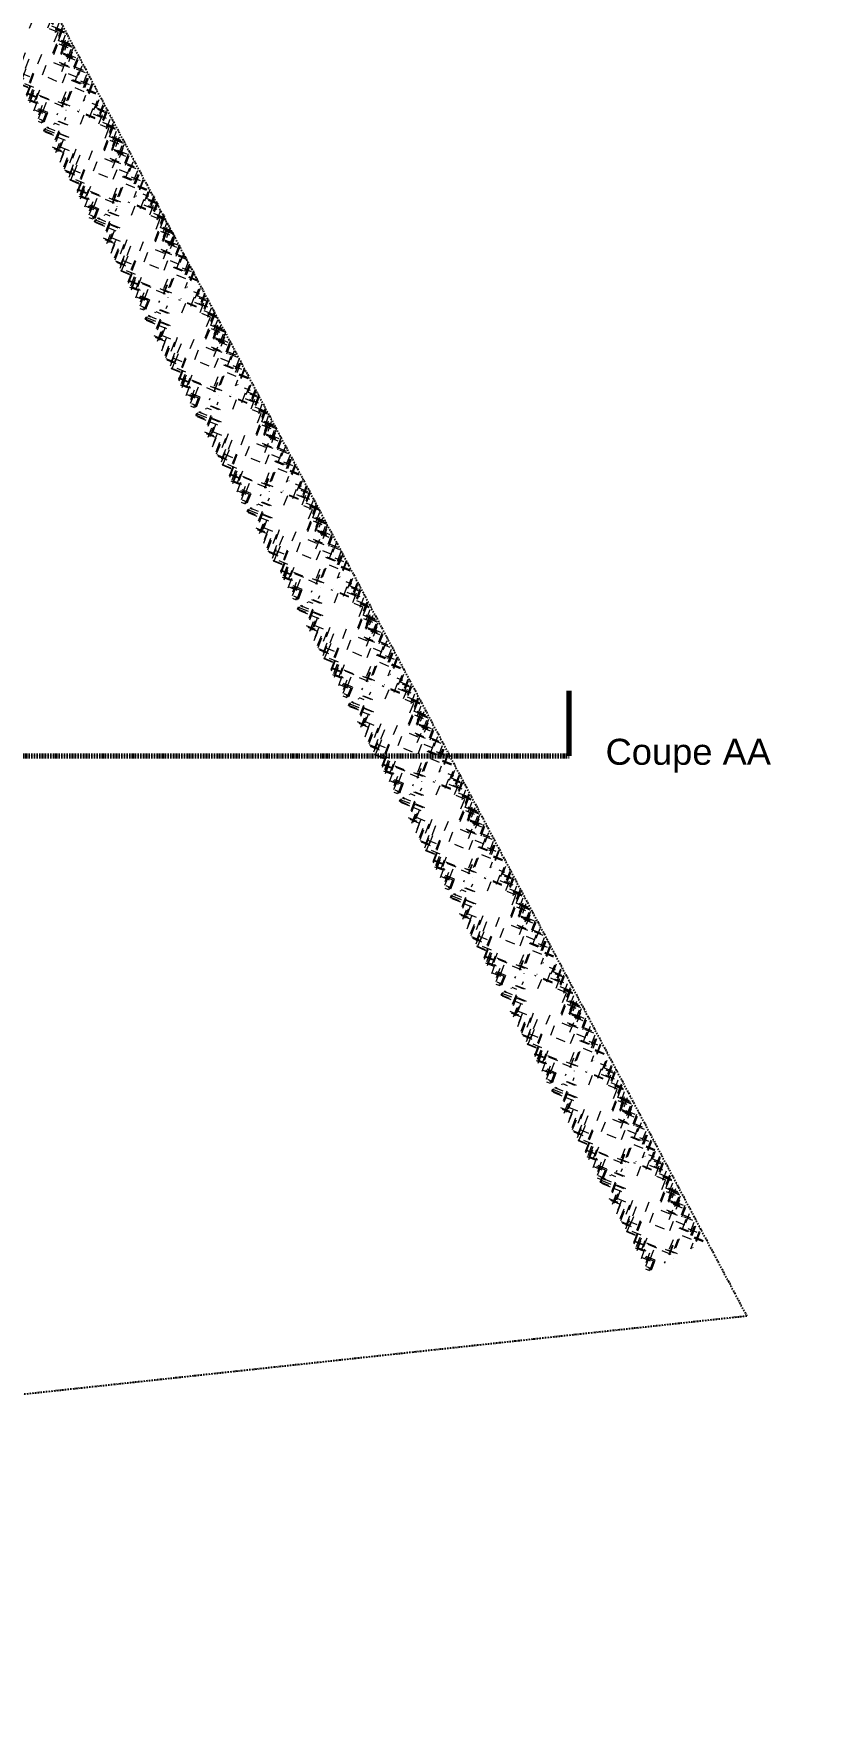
# Model space of a CAD drawing. Header units: millimetres. Extents: x -83 to 30397, y 298 to 25043.
# Drawn here: x 24391 to 30397, y 3144 to 16013 of the extents above; entities that cross this region are included whole.
import ezdxf

# ---------------------------------------------------------------- set-up
doc = ezdxf.new("R2010")
doc.units = ezdxf.units.MM
doc.linetypes.add('Dash dot', pattern=[21, 10, -5, 1, -5])
doc.linetypes.add('Double dash', pattern=[55, 20, -5, 10, -5, 10, -5])
for name, color, linetype, lineweight in [('A-DETL-MBND', 5, 'Continuous', 9), ('C-PROP-LINE', 91, 'Double dash', 25), ('G-ANNO-SYMB', 111, 'Continuous', 9)]:
    doc.layers.add(name, color=color, linetype=linetype, lineweight=lineweight)
doc.styles.add('Arial_2', font='arial.ttf', dxfattribs={"height": 200})

# ---------------------------------------------------------------- blocks, each defined once
blk = doc.blocks.new('HEDGE - B_Hecke_Plan_C_dwg-V12-N_F_ E_0')
at = {"layer": 'A-DETL-MBND'}
for p, q in [((1, 488), (42, 440)), ((1, 474), (51, 416)), ((38, 463), (1, 432)), ((38, 417), (89, 358)), ((98, 487), (41, 440)), ((50, 499), (99, 442)), ((110, 398), (53, 351)), ((116, 395), (59, 348)), ((60, 499), (112, 440)), ((120, 494), (63, 447)), ((135, 448), (78, 401)), ((155, 473), (98, 426)), ((102, 499), (153, 440)), ((113, 499), (162, 442)), ((114, 459), (166, 399)), ((226, 483), (169, 435)), ((174, 492), (226, 433)), ((234, 456), (177, 409)), ((255, 498), (198, 451)), ((262, 495), (205, 448)), ((213, 499), (263, 441)), ((223, 499), (273, 441)), ((234, 451), (285, 391)), ((235, 490), (287, 430)), ((278, 492), (330, 433)), ((345, 474), (288, 427)), ((357, 495), (300, 448)), ((306, 401), (357, 341)), ((312, 474), (363, 415)), ((373, 498), (316, 451)), ((374, 466), (317, 419)), ((317, 401), (369, 341)), ((328, 492), (380, 433)), ((387, 498), (330, 451)), ((335, 453), (387, 394)), ((345, 453), (396, 394)), ((449, 460), (392, 413)), ((396, 497), (448, 437)), ((396, 480), (448, 420)), ((457, 460), (400, 413)), ((462, 460), (405, 413)), ((471, 484), (414, 437)), ((419, 478), (470, 419)), ((484, 469), (427, 422)), ((499, 402), (442, 355)), ((516, 408), (459, 360)), ((463, 394), (514, 334)), ((475, 494), (527, 434)), ((491, 491), (542, 431)), ((584, 490), (527, 442)), ((548, 495), (599, 435)), ((606, 495), (549, 448)), ((609, 424), (552, 377)), ((575, 451), (627, 391)), ((666, 420), (609, 373)), ((667, 430), (610, 383)), ((624, 495), (675, 435)), ((703, 480), (646, 433)), ((649, 484), (700, 424)), ((655, 492), (706, 433)), ((730, 417), (673, 370)), ((703, 499), (755, 440)), ((712, 499), (763, 440)), ((784, 494), (727, 447)), ((789, 488), (732, 441)), ((760, 413), (793, 375)), ((793, 390), (788, 385)), ((793, 400), (792, 399)), ((2, 322), (1, 321)), ((12, 310), (1, 302)), ((51, 333), (102, 273)), ((324, 261), (375, 201)), ((481, 363), (424, 316)), ((562, 270), (505, 223)), ((542, 358), (593, 298)), ((666, 291), (717, 231)), ((680, 324), (731, 265)), ((681, 335), (732, 276)), ((702, 267), (753, 208)), ((706, 267), (757, 208)), ((777, 270), (720, 223)), ((1, 200), (17, 181)), ((55, 179), (1, 134)), ((62, 190), (5, 142)), ((142, 140), (85, 93)), ((149, 152), (92, 105)), ((253, 156), (305, 97)), ((309, 159), (360, 99)), ((414, 252), (466, 192)), ((420, 136), (471, 76)), ((428, 138), (480, 79)), ((652, 148), (595, 101)), ((664, 151), (607, 104)), ((760, 223), (703, 176)), ((763, 252), (706, 205)), ((784, 158), (793, 147)), ((792, 227), (793, 226)), ((31, 129), (1, 104)), ((1, 96), (6, 90)), ((53, 80), (1, 37)), ((10, 49), (1, 42)), ((19, 49), (1, 35)), ((1, 23), (20, 1)), ((1, 14), (10, 4)), ((66, 49), (9, 2)), ((67, 68), (10, 20)), ((82, 55), (26, 8)), ((66, 105), (117, 45)), ((78, 105), (130, 45)), ((156, 116), (99, 69)), ((141, 108), (192, 48)), ((155, 80), (206, 20)), ((155, 63), (206, 4)), ((214, 51), (157, 4)), ((231, 56), (174, 9)), ((241, 106), (184, 59)), ((216, 77), (267, 18)), ((238, 56), (287, -1)), ((274, 120), (325, 61)), ((281, 65), (332, 5)), ((296, 62), (348, 2)), ((350, 80), (402, 20)), ((414, 51), (357, 4)), ((366, 104), (417, 44)), ((370, 65), (421, 5)), ((428, 54), (371, 6)), ((434, 101), (377, 54)), ((395, 65), (446, 5)), ((496, 51), (439, 4)), ((502, 51), (445, 4)), ((519, 90), (462, 43)), ((494, 70), (545, 11)), ((503, 68), (555, 8)), ((530, 74), (581, 15)), ((592, 65), (535, 18)), ((539, 80), (591, 20)), ((599, 77), (542, 30)), ((559, 65), (610, 5)), ((560, 119), (612, 59)), ((573, 95), (624, 36)), ((643, 54), (587, 6)), ((646, 66), (589, 19)), ((628, 63), (680, 4)), ((666, 120), (717, 61)), ((673, 81), (724, 22)), ((730, 59), (673, 12)), ((741, 95), (684, 48)), ((743, 83), (687, 36)), ((698, 66), (749, 6)), ((741, 79), (792, 19)), ((742, 93), (793, 33)), ((793, 45), (756, 15)), ((793, 20), (769, -1)), ((793, 35), (777, 22))]:
    blk.add_line(p, q, dxfattribs=at)
blk = doc.blocks.new('HEDGE - HEDGE-V13-N_F_ E_0')
blk.add_blockref('HEDGE - B_Hecke_Plan_C_dwg-V12-N_F_ E_0', (0, 0))
blk = doc.blocks.new('HEDGE - HEDGE-V14-N_F_ E_0')
blk.add_blockref('HEDGE - B_Hecke_Plan_C_dwg-V12-N_F_ E_0', (0, 0))
blk = doc.blocks.new('Family - ___-602283-N_F_ E_0')
at = {"layer": 'C-PROP-LINE', "color": 1, "linetype": 'Dash dot'}
for p, q in [((23818, 17576), (29883, 6135)), ((29883, 6135), (2239, 3144))]:
    blk.add_line(p, q, dxfattribs=at)
blk = doc.blocks.new('Coupe - SEC_HOR__TAIL-247662-N_F_ E_0')
at = {"layer": 'G-ANNO-SYMB', "lineweight": 70}
blk.add_line((0, 0), (0, 10), dxfattribs=at)

msp = doc.modelspace()

# ---------------------------------------------------------------- linework, layer by layer
at = {"layer": 'G-ANNO-SYMB', "linetype": 'Dash dot', "lineweight": 70}
msp.add_line((1483.247, 10449.991), (28515.828, 10449.991), dxfattribs=at)

# ---------------------------------------------------------------- block references
at = {"layer": 'A-DETL-MBND', "rotation": 297.9294311050196}
for name, p in [('HEDGE - HEDGE-V13-N_F_ E_0', (24070.387, 16014.157)), ('HEDGE - HEDGE-V14-N_F_ E_0', (24462.027, 15273.123)), ('HEDGE - HEDGE-V14-N_F_ E_0', (24853.729, 14572.727)), ('HEDGE - HEDGE-V14-N_F_ E_0', (25242.511, 13821.252)), ('HEDGE - HEDGE-V14-N_F_ E_0', (25634.151, 13080.218)), ('HEDGE - HEDGE-V14-N_F_ E_0', (26027.679, 12340.168)), ('HEDGE - HEDGE-V14-N_F_ E_0', (26416.461, 11588.693)), ('HEDGE - HEDGE-V14-N_F_ E_0', (26808.101, 10847.659)), ('HEDGE - HEDGE-V14-N_F_ E_0', (27200.825, 10109.125)), ('HEDGE - HEDGE-V14-N_F_ E_0', (27594.353, 9369.075)), ('HEDGE - HEDGE-V14-N_F_ E_0', (27983.135, 8617.6)), ('HEDGE - HEDGE-V14-N_F_ E_0', (28374.775, 7876.566)), ('HEDGE - HEDGE-V14-N_F_ E_0', (28746.415, 7175.531))]:
    msp.add_blockref(name, p, dxfattribs=at)
at = {"layer": 'C-PROP-LINE', "color": 1, "linetype": 'Dash dot'}
msp.add_blockref('Family - ___-602283-N_F_ E_0', (0, 0), dxfattribs=at)
at = {"layer": 'G-ANNO-SYMB', "lineweight": 70, "extrusion": (0, 0, -1), "xscale": 49.99999999999998, "yscale": 49.99999999999998, "zscale": 49.99999999999998}
msp.add_blockref('Coupe - SEC_HOR__TAIL-247662-N_F_ E_0', (-28515.828, 10449.991), dxfattribs=at)

# ---------------------------------------------------------------- next in the draw order: texts
at = {"layer": 'G-ANNO-SYMB', "insert": (28795.67, 10581.113), "char_height": 200, "width": 1551.26531, "attachment_point": 1, "style": 'Arial_2', "bg_fill": 3, "box_fill_scale": 1.25, "bg_fill_color": 256, "bg_fill_true_color": 13158600, "bg_fill_transparency": 0}
msp.add_mtext('Coupe AA', dxfattribs=at)

doc.saveas('drawing.dxf')
